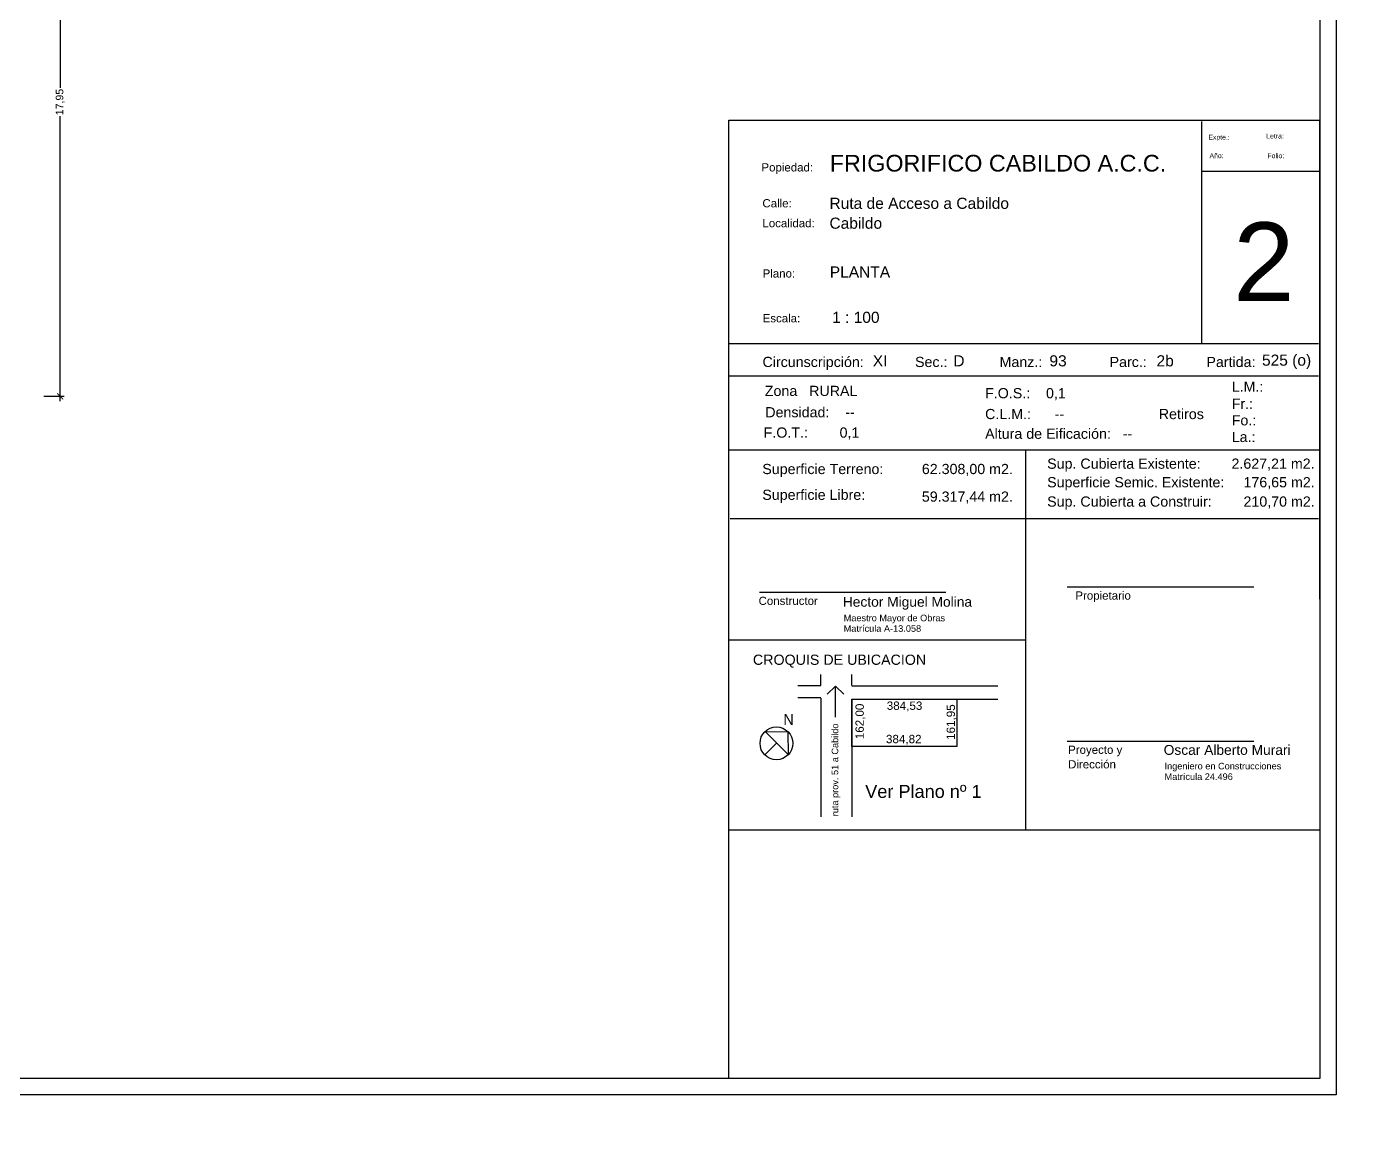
# Model space of a CAD drawing. Extents: x -106 to 115, y -156 to 65.
# Drawn here: x 35.54 to 76.23, y -107.16 to -73.44 of the extents above; entities that cross this region are included whole.
import ezdxf

# ---------------------------------------------------------------- set-up
doc = ezdxf.new("R2010")
doc.units = 0
doc.header["$LTSCALE"] = 100
doc.header["$MEASUREMENT"] = 0
doc.layers.get('0').update_dxf_attribs({"color": 9, "linetype": 'CONTINUOUS'})
doc.layers.get('DEFPOINTS').update_dxf_attribs({"color": 9, "linetype": 'CONTINUOUS'})
for name, color, linetype in [('COTAS', 9, 'CONTINUOUS'), ('RECUADRO', 9, 'CONTINUOUS'), ('texto', 9, 'CONTINUOUS'), ('TIERRA', 9, 'CONTINUOUS'), ('UNTITLED-1', 9, 'CONTINUOUS')]:
    doc.layers.add(name, color=color, linetype=linetype)
doc.styles.get("Standard").update_dxf_attribs({"font": 'arial.ttf'})
doc.dimstyles.get("Standard").update_dxf_attribs({"dimtxt": 0.23, "dimasz": 0.18, "dimexe": 0.12, "dimexo": 0.2, "dimgap": 0.05, "dimtad": 0, "dimzin": 0, "dimdsep": 46, "dimtxsty": 'Standard', "dimblk": 'ARCHTICK', "dimcen": 0.09, "dimdle": 0.15, "dimadec": 0, "dimazin": 0, "dimtfac": 1, "dimtofl": 0, "dimtmove": 2, "dimatfit": 3, "dimfxl": 1, "dimtolj": 1, "dimtzin": 0, "dimarcsym": 0})

# ---------------------------------------------------------------- blocks, each defined once
blk = doc.blocks.new('_ARCHTICK')
at = {"color": 0, "linetype": 'ByBlock', "const_width": 0.15}
blk.add_lwpolyline([(-0.5, -0.5), (0.5, 0.5)], dxfattribs=at)
blk = doc.blocks.new('*D249')
at = {"layer": 'COTAS', "color": 0, "linetype": 'Continuous', "lineweight": -2, "transparency": 16777216}
for p, q in [((36.561, -66.617), (36.561, -75.306)), ((36.059, -66.767), (36.681, -66.767)), ((36.561, -84.85), (36.561, -76.162)), ((36.059, -84.7), (36.681, -84.7))]:
    blk.add_line(p, q, dxfattribs=at)
at = {"layer": 'DEFPOINTS', "color": 0, "linetype": 'Continuous', "transparency": 16777216}
for p in [(35.859, -66.767), (36.561, -66.767), (35.859, -84.7)]:
    blk.add_point(p, dxfattribs=at)
at = {"layer": 'COTAS', "color": 0, "linetype": 'Continuous', "lineweight": -2, "transparency": 16777216, "xscale": 0.18, "yscale": 0.18, "zscale": 0.18}
for p, rotation in [((36.561, -66.767), 90), ((36.561, -84.7), 270)]:
    blk.add_blockref('_ARCHTICK', p, dxfattribs=dict(at, rotation=rotation))
at = {"layer": 'COTAS', "color": 0, "linetype": 'Continuous', "transparency": 16777216, "insert": (36.561, -75.734), "char_height": 0.23, "attachment_point": 5, "rotation": 90}
blk.add_mtext('\\A1;17,95', dxfattribs=at)

msp = doc.modelspace()

# ---------------------------------------------------------------- linework, layer by layer
at = {"layer": 'COTAS', "linetype": 'Continuous'}
for p, q in [((71.33, -76.325), (71.33, -83.09)), ((71.33, -77.842), (74.934, -77.842)), ((56.935, -83.09), (74.9, -83.09)), ((56.935, -84.078), (74.9, -84.078)), ((56.931, -86.336), (74.93, -86.336)), ((65.971, -86.336), (65.971, -97.907)), ((56.971, -88.425), (74.9, -88.425)), ((57.862, -90.672), (63.542, -90.672)), ((67.243, -90.51), (72.923, -90.51)), ((56.951, -92.121), (65.971, -92.121)), ((67.243, -95.211), (72.923, -95.211)), ((56.951, -97.907), (74.934, -97.907))]:
    msp.add_line(p, q, dxfattribs=at)
msp.add_lwpolyline([(60.682, -93.925), (63.882, -93.925), (63.882, -95.375), (60.682, -95.375)], close=True, dxfattribs=at)
at = {"layer": 'COTAS', "linetype": 'Continuous', "flags": 128}
msp.add_lwpolyline([(58.042, -94.915), (58.732, -94.925), (58.742, -95.615), (58.042, -94.915)], dxfattribs=at)
at = {"layer": 'RECUADRO', "linetype": 'Continuous'}
for points in [[(-49.788, -6.855), (75.434, -6.855), (75.434, -105.99), (-49.788, -105.99)], [(-47.288, -7.355), (74.934, -7.355), (74.934, -105.49), (-47.288, -105.49)]]:
    msp.add_lwpolyline(points, close=True, dxfattribs=at)
at = {"layer": 'texto', "linetype": 'Continuous'}
msp.add_circle((4.578, -45.728), 110.721, dxfattribs=at)
at = {"layer": 'TIERRA', "linetype": 'Continuous'}
msp.add_lwpolyline([(56.929, -76.29), (74.929, -76.29), (74.934, -105.49), (56.934, -105.49)], close=True, dxfattribs=at)
at = {"layer": 'UNTITLED-1', "linetype": 'Continuous'}
for p, q in [((59.731, -93.516), (59.731, -93.176)), ((60.682, -93.515), (60.682, -93.175)), ((59.732, -93.525), (59.032, -93.525)), ((60.182, -93.529), (59.932, -93.779)), ((60.182, -94.479), (60.182, -93.529)), ((60.182, -93.529), (60.432, -93.779)), ((60.682, -93.525), (65.132, -93.525)), ((59.732, -93.885), (59.032, -93.885)), ((59.732, -93.895), (59.732, -97.517)), ((60.682, -93.925), (60.682, -97.517)), ((63.882, -93.925), (65.132, -93.925)), ((58.723, -94.924), (58.727, -94.92)), ((58.042, -95.615), (58.39, -95.262))]:
    msp.add_line(p, q, dxfattribs=at)
msp.add_circle((58.382, -95.275), 0.5, dxfattribs=at)

# ---------------------------------------------------------------- texts
at = {"layer": 'COTAS', "linetype": 'Continuous'}
for s, height, p in [('Hector Miguel Molina', 0.3, (60.406, -91.113)), ('Maestro Mayor de Obras', 0.2, (60.431, -91.556)), ('Matrícula A-13.058', 0.2, (60.431, -91.877)), ('Oscar Alberto Murari', 0.3, (70.181, -95.626)), ('Ingeniero en Construcciones', 0.2, (70.206, -96.069)), ('Matrícula 24.496', 0.2, (70.206, -96.39))]:
    msp.add_text(s, height=height, dxfattribs=at).set_placement(p)
at = {"layer": 'UNTITLED-1'}
for s, height, p in [('Expte.:', 0.15, (71.542, -76.88)), ('Letra:', 0.15, (73.306, -76.845)), ('Año:', 0.15, (71.577, -77.445)), ('Folio:', 0.15, (73.341, -77.445)), ('Popiedad:', 0.25, (57.926, -77.85)), ('FRIGORIFICO CABILDO A.C.C.', 0.508, (60.007, -77.852)), ('Calle:', 0.25, (57.956, -78.944)), ('Ruta de Acceso a Cabildo', 0.33864, (59.998, -78.989)), ('Localidad:', 0.25, (57.956, -79.55)), ('Cabildo', 0.3386, (59.998, -79.595)), ('2', 2.399, (72.3, -81.801)), ('Plano:', 0.25, (57.962, -81.082)), ('PLANTA', 0.3386, (60.008, -81.082)), ('Escala:', 0.25, (57.962, -82.448)), ('1 : 100', 0.3386, (60.078, -82.464)), ('525 (o)', 0.3386, (73.176, -83.768)), ('Circunscripción:', 0.31048, (57.958, -83.809)), ('XI', 0.3386, (61.317, -83.789)), ('Sec.:', 0.3105, (62.605, -83.809)), ('D', 0.339, (63.772, -83.789)), ('Manz.:', 0.3105, (65.18, -83.809)), ('93', 0.3386, (66.699, -83.789)), ('Parc.:', 0.3105, (68.533, -83.809)), ('2b', 0.3386, (69.962, -83.789)), ('Partida:', 0.3105, (71.483, -83.809)), ('Zona   RURAL', 0.31048, (58.029, -84.691)), ('F.O.S.:    0,1', 0.31048, (64.74, -84.761)), ('L.M.:    ', 0.3105, (72.254, -84.561)), ('Densidad:    --', 0.31048, (58.043, -85.341)), ('Fr.:', 0.3105, (72.254, -85.083)), ('C.L.M.:      -- ', 0.31048, (64.74, -85.396)), ('Retiros', 0.3105, (70.031, -85.396)), ('Fo.:', 0.3105, (72.254, -85.587)), ('F.O.T.:        0,1', 0.31048, (57.993, -85.961)), ('Altura de Eificación:   --', 0.31048, (64.74, -85.996)), ('La.:', 0.3105, (72.254, -86.095)), ('Sup. Cubierta Existente:', 0.31048, (66.63, -86.908)), ('2.627,21 m2.', 0.31048, (72.247, -86.908)), ('Superficie Terreno:', 0.31048, (57.952, -87.071)), ('62.308,00 m2.', 0.31048, (62.813, -87.071)), ('Superficie Semic. Existente:', 0.31048, (66.63, -87.474)), ('176,65 m2.', 0.3105, (72.612, -87.474)), ('Superficie Libre:', 0.31048, (57.952, -87.856)), ('59.317,44 m2.', 0.31048, (62.813, -87.912)), ('Sup. Cubierta a Construir:', 0.31048, (66.63, -88.063)), ('210,70 m2.', 0.3105, (72.612, -88.063)), ('Propietario', 0.25, (67.491, -90.896)), ('Constructor', 0.25, (57.839, -91.058)), ('CROQUIS DE UBICACION', 0.31048, (57.667, -92.883)), ('384,53', 0.254, (61.743, -94.255)), ('384,82', 0.254, (61.719, -95.271)), ('Proyecto y ', 0.25, (67.27, -95.596)), ('Dirección', 0.25, (67.27, -96.039)), ('Ver Plano nº 1', 0.39512, (61.087, -96.938))]:
    msp.add_text(s, height=height, dxfattribs=at).set_placement(p)
at = {"layer": 'UNTITLED-1', "width": 0.937574}
msp.add_text('N', height=0.339, dxfattribs=at).set_placement((58.592, -94.717))
at = {"layer": 'UNTITLED-1'}
for s, height, p in [('162,00', 0.254, (61.044, -95.15)), ('161,95', 0.254, (63.822, -95.171)), ('ruta prov. 51 a Cabildo', 0.2, (60.265, -97.498))]:
    msp.add_text(s, height=height, rotation=90, dxfattribs=at).set_placement(p)

# ---------------------------------------------------------------- dimensions: what is measured, and where the dimension line sits
at = {"layer": 'COTAS', "linetype": 'Continuous'}
dim = msp.add_linear_dim(base=(36.561, -66.767), p1=(35.859, -84.7), p2=(35.859, -66.767), angle=90, text='17,95', dimstyle='Standard', dxfattribs=at)
dim.commit()
dim.dimension.update_dxf_attribs({"geometry": '*D249', "text_midpoint": (36.561, -75.734)})

doc.saveas('drawing.dxf')
